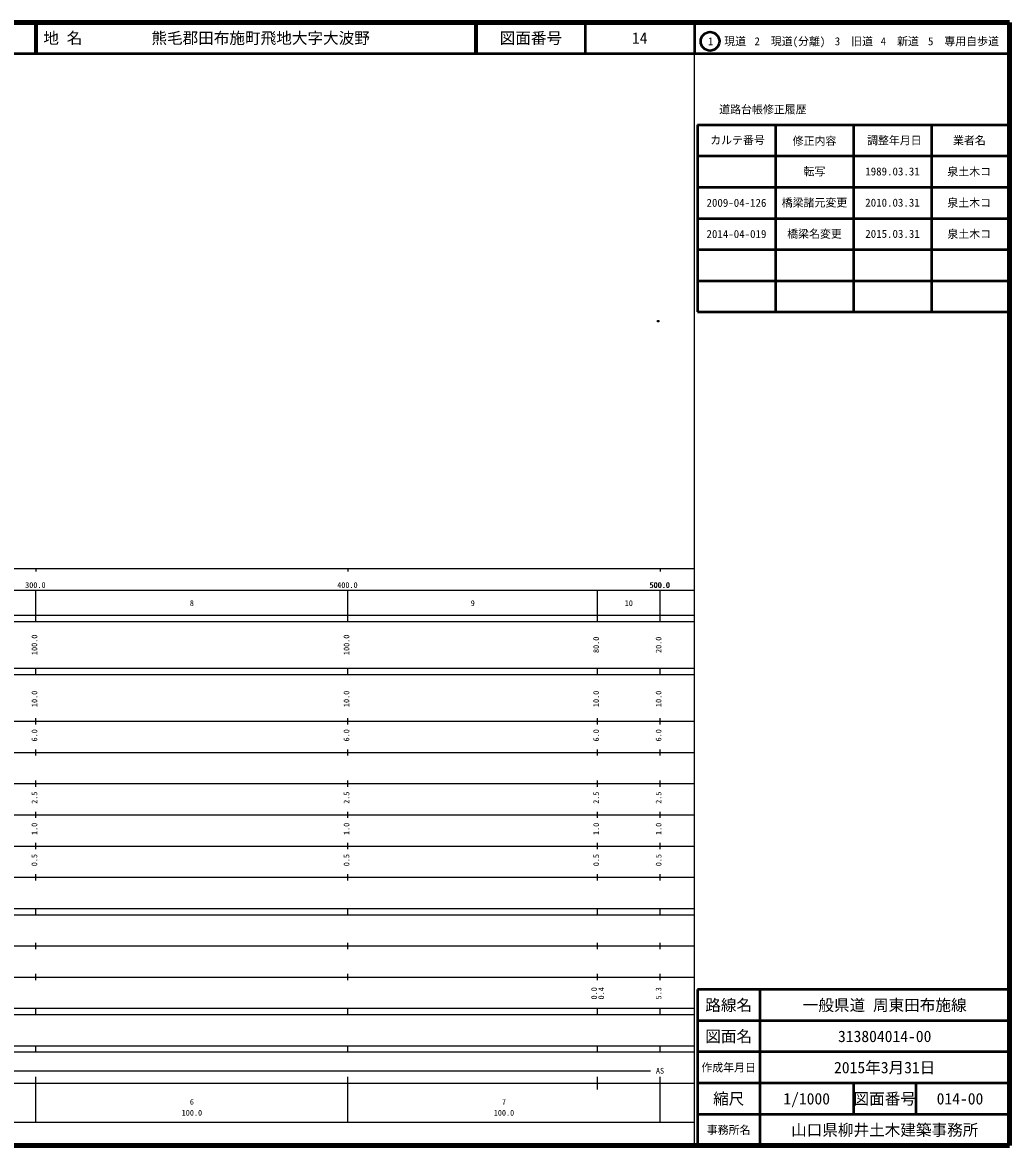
# Model space of a CAD drawing. Units: millimetres on the paper. Extents: x 40 to 680, y 20 to 380.
# Drawn here: x 363.7 to 680, y 20 to 380 of the extents above; entities that cross this region are included whole.
import ezdxf
from ezdxf.enums import TextEntityAlignment as Align

# ---------------------------------------------------------------- set-up
doc = ezdxf.new("R2010")
doc.units = ezdxf.units.MM
doc.header["$PDMODE"] = 32
doc.header["$PDSIZE"] = 0.5
doc.layers.add('M-OTRS', color=6, linetype='Continuous')
doc.layers.add('M-TTL-TXT', color=7, linetype='Continuous')
for name, color, linetype, lineweight in [('M-TTL', 2, 'Continuous', 140), ('M-TTL-BAND', 7, 'Continuous', 25), ('M-TTL-FRAM', 2, 'Continuous', 50), ('M-TTL-LINE', 7, 'Continuous', 50)]:
    doc.layers.add(name, color=color, linetype=linetype, lineweight=lineweight)
doc.styles.add('ＭＳ ゴシック', font='')
doc.styles.get('ＭＳ ゴシック').set_extended_font_data('MS Gothic')

msp = doc.modelspace()

# ---------------------------------------------------------------- linework, layer by layer
at = {"layer": 'M-OTRS'}
msp.add_point((567.414, 284.239), dxfattribs=at)
at = {"layer": 'M-TTL'}
for p, q in [((680, 380), (40, 380)), ((680, 20), (680, 380)), ((40, 20), (680, 20))]:
    msp.add_line(p, q, dxfattribs=at)
at = {"layer": 'M-TTL-BAND'}
for p, q in [((579, 20), (579, 370)), ((40, 205), (579, 205)), ((368, 205), (368, 204)), ((468, 205), (468, 204)), ((568, 205), (568, 204)), ((68, 198), (579, 198)), ((368, 188), (368, 198)), ((468, 188), (468, 198)), ((548, 188), (548, 198)), ((568, 188), (568, 198)), ((40, 190), (579, 190)), ((40, 188), (579, 188)), ((40, 173), (579, 173)), ((368, 171), (368, 173)), ((468, 171), (468, 173)), ((548, 171), (548, 173)), ((568, 171), (568, 173)), ((40, 171), (579, 171)), ((40, 156), (579, 156)), ((368, 155), (368, 157)), ((468, 155), (468, 157)), ((548, 155), (548, 157)), ((568, 155), (568, 157)), ((46, 146), (579, 146)), ((368, 145), (368, 147)), ((468, 145), (468, 147)), ((548, 145), (548, 147)), ((568, 145), (568, 147)), ((368, 135), (368, 137)), ((468, 135), (468, 137)), ((548, 135), (548, 137)), ((568, 135), (568, 137)), ((52, 136), (579, 136)), ((46, 126), (579, 126)), ((368, 125), (368, 127)), ((468, 125), (468, 127)), ((548, 125), (548, 127)), ((568, 125), (568, 127)), ((52, 116), (579, 116)), ((368, 115), (368, 117)), ((468, 115), (468, 117)), ((548, 115), (548, 117)), ((568, 115), (568, 117)), ((46, 106), (579, 106)), ((368, 105), (368, 107)), ((468, 105), (468, 107)), ((548, 105), (548, 107)), ((568, 105), (568, 107)), ((40, 96), (579, 96)), ((40, 94), (579, 94)), ((368, 94), (368, 96)), ((468, 94), (468, 96)), ((548, 94), (548, 96)), ((568, 94), (568, 96)), ((49, 84), (579, 84)), ((368, 83), (368, 85)), ((468, 83), (468, 85)), ((548, 83), (548, 85)), ((568, 83), (568, 85)), ((40, 74), (579, 74)), ((368, 73), (368, 75)), ((468, 73), (468, 75)), ((548, 73), (548, 75)), ((568, 73), (568, 75)), ((40, 64), (579, 64)), ((40, 62), (579, 62)), ((368, 62), (368, 64)), ((468, 62), (468, 64)), ((548, 62), (548, 64)), ((568, 62), (568, 64)), ((40, 52), (579, 52)), ((368, 50), (368, 52)), ((468, 50), (468, 52)), ((548, 50), (548, 52)), ((568, 50), (568, 52)), ((40, 50), (579, 50)), ((71, 44), (565, 44)), ((40, 40), (579, 40)), ((368, 27.5), (368, 42)), ((468, 27.5), (468, 42)), ((548, 38), (548, 42)), ((568, 27.5), (568, 42)), ((68, 27.5), (579, 27.5))]:
    msp.add_line(p, q, dxfattribs=at)
at = {"layer": 'M-TTL-FRAM'}
for p, q in [((580, 347.197), (580, 287.197)), ((580, 347.197), (680, 347.197)), ((580, 287.197), (680, 287.197)), ((680, 70), (580, 70)), ((580, 70), (580, 20))]:
    msp.add_line(p, q, dxfattribs=at)
at = {"layer": 'M-TTL-LINE'}
for p, q in [((367.75, 380), (367.75, 370)), ((368.25, 380), (368.25, 370)), ((508.747, 380), (508.747, 370)), ((509.247, 380), (509.247, 370)), ((543.997, 380), (543.997, 370)), ((579, 380), (579, 370)), ((40, 370), (680, 370)), ((605, 347.197), (605, 287.197)), ((630, 347.197), (630, 287.197)), ((655, 347.197), (655, 287.197)), ((580, 337.197), (680, 337.197)), ((580, 327.197), (680, 327.197)), ((580, 317.197), (680, 317.197)), ((580, 307.197), (680, 307.197)), ((580, 297.197), (680, 297.197)), ((600, 70), (600, 20)), ((680, 60), (580, 60)), ((680, 50), (580, 50)), ((680, 40), (580, 40)), ((630, 40), (630, 30)), ((650, 40), (650, 30)), ((680, 30), (580, 30))]:
    msp.add_line(p, q, dxfattribs=at)
msp.add_circle((584.031, 373.958), 3, dxfattribs=at)

# ---------------------------------------------------------------- texts
at = {"layer": 'M-TTL-BAND', "style": 'ＭＳ ゴシック'}
for s, p in [('300.0', (367.844, 198.195)), ('400.0', (467.844, 198.195)), ('500.0', (567.844, 198.195)), ('500.0', (568, 198.195)), ('8', (418, 192.405)), ('9', (508, 192.405)), ('10', (558, 192.405)), ('AS', (568, 42.5)), ('6', (418, 32.523)), ('7', (518, 32.523)), ('100.0', (418, 29.033)), ('100.0', (518, 29.033))]:
    msp.add_text(s, height=1.833, dxfattribs=at).set_placement(p, align=Align.BOTTOM_CENTER)
for s, p in [('100.0', (369, 180.5)), ('100.0', (469, 180.5)), ('80.0', (549, 180.5)), ('20.0', (569, 180.5)), ('10.0', (369, 163.174)), ('10.0', (469, 163.174)), ('10.0', (549, 163.174)), ('10.0', (569, 163.174)), ('6.0', (369, 151.5)), ('6.0', (469, 151.5)), ('6.0', (549, 151.5)), ('6.0', (569, 151.5)), ('2.5', (369, 131.5)), ('2.5', (469, 131.5)), ('2.5', (549, 131.5)), ('2.5', (569, 131.5)), ('1.0', (369, 121.5)), ('1.0', (469, 121.5)), ('1.0', (549, 121.5)), ('1.0', (569, 121.5)), ('0.5', (369, 111.5)), ('0.5', (469, 111.5)), ('0.5', (549, 111.5)), ('0.5', (569, 111.5)), ('0.0', (548.34, 68.801)), ('0.4', (550.624, 68.801)), ('5.3', (569, 68.801))]:
    msp.add_text(s, height=1.833, rotation=90, dxfattribs=at).set_placement(p, align=Align.BOTTOM_CENTER)
at = {"layer": 'M-TTL-TXT', "style": 'ＭＳ ゴシック'}
for s, p in [('地 名', (370.38, 375)), ('熊毛郡田布施町飛地大字大波野', (405.024, 375))]:
    msp.add_text(s, height=3.666, dxfattribs=at).set_placement(p, align=Align.MIDDLE_LEFT)
for s, height, p in [('図面番号', 3.666, (526.622, 375)), ('14', 3.666, (561.497, 375)), ('1\u3000現道', 2.566, (589.448, 373.958)), ('2\u3000現道(分離)', 2.566, (609.619, 373.958)), ('3\u3000旧道', 2.566, (630.121, 373.958)), ('4\u3000新道', 2.566, (644.824, 373.958)), ('5\u3000専用自歩道', 2.566, (665.228, 373.958)), ('道路台帳修正履歴', 2.566, (600.968, 352.113)), ('カルテ番号', 2.566, (592.839, 342.277)), ('修正内容', 2.566, (617.509, 342.023)), ('調整年月日', 2.566, (643.089, 342.197)), ('業者名', 2.566, (667.134, 342.197)), ('転写', 2.566, (617.5, 332.245)), ('1989.03.31', 2.566, (642.5, 332.245)), ('泉土木コ', 2.566, (667.077, 332.189)), ('2009-04-126', 2.566, (592.5, 322.189)), ('橋梁諸元変更', 2.566, (617.5, 322.245)), ('2010.03.31', 2.566, (642.5, 322.245)), ('泉土木コ', 2.566, (667.077, 322.189)), ('2014-04-019', 2.566, (592.5, 312.189)), ('橋梁名変更', 2.566, (617.5, 312.245)), ('2015.03.31', 2.566, (642.5, 312.245)), ('泉土木コ', 2.566, (667.077, 312.189)), ('路線名', 3.666, (590, 65)), ('路線名', 3.666, (590, 65)), ('一般県道 周東田布施線', 3.666, (640, 65)), ('図面名', 3.666, (590, 55)), ('図面名', 3.666, (590, 55)), ('313804014-00', 3.666, (640, 55)), ('2015年3月31日', 3.666, (640, 45)), ('作成年月日', 2.566, (590, 45)), ('作成年月日', 2.566, (590, 45)), ('縮尺', 3.666, (590, 35)), ('縮尺', 3.666, (590, 35)), ('1/1000', 3.666, (615, 35)), ('図面番号', 3.666, (640, 35)), ('図面番号', 3.666, (640, 35)), ('014-00', 3.666, (664.125, 35)), ('事務所名', 2.566, (590, 25)), ('事務所名', 2.566, (590, 25)), ('山口県柳井土木建築事務所', 3.666, (640, 25))]:
    msp.add_text(s, height=height, dxfattribs=at).set_placement(p, align=Align.MIDDLE_CENTER)

doc.saveas('drawing.dxf')
